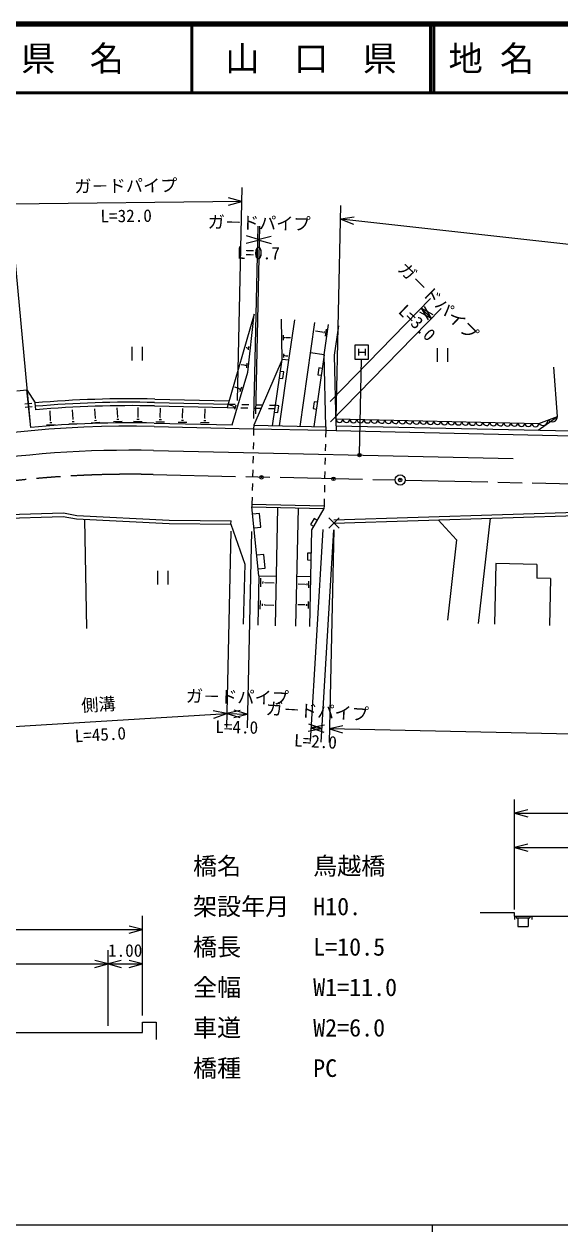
# Model space of a CAD drawing. Units: millimetres, scale not verified, with parts at other scales. Extents: x 40000 to 680000, y 20000 to 380000.
# Drawn here: x 308584 to 386601, y 204000 to 380000 of the extents above; entities that cross this region are included whole.
import ezdxf
from ezdxf.enums import TextEntityAlignment as Align

# ---------------------------------------------------------------- set-up
doc = ezdxf.new("R2010")
doc.units = ezdxf.units.MM
doc.header["$LTSCALE"] = 1000
doc.header["$PDMODE"] = 32
doc.header["$PDSIZE"] = 500
doc.linetypes.add('CHAIN', pattern=[18.5, 12, -1.5, 3.5, -1.5])
for name, color, linetype, lineweight in [('S-BGD', 7, 'Continuous', 25), ('S-BMK', 2, 'CHAIN', 13), ('S-BMK-SRVR', 3, 'Continuous', 25), ('S-STR-HTXT', 7, 'Continuous', 13), ('S-STR-STR1', 1, 'Continuous', 25), ('S-STR-STRC', 7, 'Continuous', 25), ('S-TTL', 2, 'Continuous', 140), ('S-TTL-BAND', 7, 'Continuous', 25), ('S-TTL-LINE', 7, 'Continuous', 50)]:
    doc.layers.add(name, color=color, linetype=linetype, lineweight=lineweight)
doc.layers.add('S-OTRS', color=6, linetype='Continuous')
doc.layers.add('S-TTL-TXT', color=7, linetype='Continuous')
doc.styles.add('@ＭＳ ゴシック', font='')
doc.styles.add('ＭＳ ゴシック', font='')
doc.styles.get('@ＭＳ ゴシック').set_extended_font_data('@MS Gothic')
doc.styles.get('ＭＳ ゴシック').set_extended_font_data('MS Gothic')

msp = doc.modelspace()

# ---------------------------------------------------------------- linework, layer by layer
at = {"layer": 'S-BGD'}
for p, q in [((309454, 322230), (306353, 355779)), ((339652, 325163), (340338, 356172)), ((340293, 354173), (306538, 353787)), ((340293, 354173), (338356, 354668)), ((338368, 353633), (340293, 354173)), ((342039, 322544), (342659, 350581)), ((342316, 323187), (342922, 350575)), ((340934, 348101), (342877, 348575)), ((342877, 348575), (340957, 349136)), ((344558, 349056), (342615, 348581)), ((342615, 348581), (342877, 348575)), ((342615, 348581), (344535, 348021)), ((353147, 325027), (367787, 340038)), ((353213, 322028), (369320, 338543)), ((366179, 338090), (367924, 337111)), ((366391, 338606), (367924, 337111)), ((368135, 337628), (366391, 338606)), ((366391, 338606), (367412, 336887)), ((367924, 337111), (366902, 338831)), ((342088, 337729), (338158, 324130)), ((341176, 329268), (342088, 337729)), ((346150, 331152), (346080, 337004)), ((347133, 331012), (347981, 336934)), ((348766, 321350), (350935, 336511)), ((352284, 331816), (352915, 336228)), ((346367, 333951), (346358, 334670)), ((346543, 334223), (346541, 334403)), ((351999, 335118), (351009, 335260)), ((352003, 335149), (351994, 335087)), ((352264, 335207), (352228, 334959)), ((352564, 335542), (352423, 334553)), ((353792, 331771), (354400, 336016)), ((324278, 332963), (324278, 330963)), ((325778, 332963), (325778, 330963)), ((341075, 332806), (340927, 332822)), ((341073, 332792), (341076, 332821)), ((341183, 332737), (341195, 332851)), ((341279, 332553), (341328, 333010)), ((346722, 334293), (346722, 334337)), ((346722, 334315), (347357, 334323)), ((368756, 332772), (368756, 330772)), ((370256, 332772), (370256, 330772)), ((346150, 331152), (342017, 321544)), ((344767, 321483), (346150, 331152)), ((345766, 321461), (347133, 331012)), ((347133, 331012), (346150, 331152)), ((346397, 331409), (346391, 331931)), ((346525, 331606), (346524, 331737)), ((346655, 331657), (346655, 331689)), ((346655, 331673), (346979, 331677)), ((352284, 331816), (350304, 332100)), ((352284, 331816), (350786, 321350)), ((352515, 321312), (352284, 331816)), ((354019, 321479), (353792, 331771)), ((338858, 321614), (341176, 329268)), ((340685, 330287), (340209, 330339)), ((340683, 330266), (340688, 330309)), ((340848, 330183), (340867, 330355)), ((340993, 329906), (341067, 330595)), ((346395, 329332), (345900, 329402)), ((346253, 328342), (346395, 329332)), ((351505, 329907), (351364, 328917)), ((352000, 329836), (351505, 329907)), ((386240, 322845), (385746, 329993)), ((345758, 328412), (346253, 328342)), ((351364, 328917), (351859, 328847)), ((307495, 326560), (308987, 326712)), ((309546, 321234), (308987, 326712)), ((308987, 326712), (310187, 324806)), ((339825, 326906), (339269, 327074)), ((339818, 326885), (339831, 326928)), ((339970, 326768), (340022, 326940)), ((340064, 326459), (340272, 327145)), ((308694, 324661), (309689, 324757)), ((308745, 324163), (309740, 324260)), ((310288, 323811), (310187, 324806)), ((318957, 322574), (318889, 323956)), ((322207, 322730), (322140, 324106)), ((325165, 322739), (325190, 324112)), ((327576, 324364), (338158, 324130)), ((327587, 324864), (338302, 324627)), ((327598, 325363), (338445, 325124)), ((328414, 322680), (328439, 324054)), ((331663, 322621), (331688, 323996)), ((334913, 322561), (334938, 323937)), ((338158, 324130), (339158, 324108)), ((338302, 324627), (339302, 324605)), ((339047, 324309), (338517, 324470)), ((339041, 324288), (339054, 324330)), ((339189, 324175), (339240, 324342)), ((339281, 323873), (339484, 324543)), ((340158, 324086), (341157, 324063)), ((340301, 324582), (341301, 324560)), ((342157, 324041), (343157, 324019)), ((342301, 324538), (343301, 324516)), ((344157, 323997), (345156, 323975)), ((344300, 324494), (345300, 324472)), ((345687, 324382), (345192, 324453)), ((345545, 323392), (345687, 324382)), ((350797, 324958), (350656, 323968)), ((350656, 323968), (351151, 323897)), ((351292, 324887), (350797, 324958)), ((312442, 322260), (312374, 323656)), ((312402, 322258), (312481, 322262)), ((315559, 322094), (315874, 322110)), ((315702, 322417), (315634, 323807)), ((315662, 322415), (315741, 322419)), ((318815, 322252), (319129, 322267)), ((318917, 322572), (318996, 322576)), ((321612, 322074), (322864, 322135)), ((322066, 322410), (322379, 322425)), ((322168, 322728), (322246, 322732)), ((324529, 322126), (325778, 322103)), ((325003, 322430), (325315, 322424)), ((325126, 322740), (325204, 322738)), ((328252, 322370), (328564, 322364)), ((328375, 322680), (328453, 322679)), ((331501, 322311), (331814, 322305)), ((331624, 322621), (331702, 322620)), ((334751, 322252), (335064, 322246)), ((334874, 322562), (334952, 322561)), ((345050, 323463), (345545, 323392)), ((353997, 322479), (383554, 321826)), ((383437, 320828), (386240, 322845)), ((383554, 321826), (386240, 322845)), ((311840, 321597), (313105, 321658)), ((312299, 321936), (312615, 321952)), ((315102, 321756), (316363, 321817)), ((318359, 321915), (319615, 321976)), ((327510, 321364), (342006, 321044)), ((327521, 321864), (338858, 321614)), ((327778, 322066), (329027, 322044)), ((331027, 322007), (332277, 321984)), ((334276, 321948), (335527, 321925)), ((352504, 320812), (354003, 320779)), ((354019, 321479), (354003, 320779)), ((354003, 320779), (438534, 318910)), ((354019, 321479), (438498, 319611)), ((327433, 317865), (379789, 316708)), ((300087, 308334), (314297, 308772)), ((300220, 307838), (314256, 308270)), ((314256, 308270), (316202, 307889)), ((314297, 308772), (316263, 308386)), ((316263, 308386), (329713, 307712)), ((342783, 299622), (341754, 309647)), ((342859, 308677), (341864, 308575)), ((343063, 306687), (342859, 308677)), ((345503, 309564), (345123, 292338)), ((348503, 309498), (348122, 292272)), ((352252, 309415), (350433, 306303)), ((352955, 308032), (354455, 306532)), ((354455, 308032), (352955, 306532)), ((353689, 307782), (391238, 308953)), ((353705, 307282), (391240, 308453)), ((316202, 307889), (329698, 307213)), ((317362, 307831), (317676, 291911)), ((329698, 307213), (338698, 307114)), ((329713, 307712), (338709, 307614)), ((338698, 307114), (338709, 307614)), ((338698, 307114), (340724, 301294)), ((342069, 306585), (343063, 306687)), ((350433, 306303), (350281, 299456)), ((350811, 307941), (350306, 307077)), ((350306, 307077), (350738, 306825)), ((351242, 307688), (350811, 307941)), ((371555, 304837), (368879, 307755)), ((376434, 307991), (374727, 292640)), ((371555, 304837), (370254, 293137)), ((349858, 302919), (349836, 301920)), ((350358, 302908), (349858, 302919)), ((340724, 301294), (340504, 292568)), ((343472, 302708), (342477, 302606)), ((343676, 300718), (343472, 302708)), ((349836, 301920), (350335, 301909)), ((377275, 301380), (377080, 292553)), ((383274, 301247), (377275, 301380)), ((383274, 301247), (383230, 299248)), ((328003, 300328), (328003, 298328)), ((329503, 300328), (329503, 298328)), ((342783, 299622), (342623, 292393)), ((342681, 300616), (343676, 300718)), ((342783, 299622), (345282, 299566)), ((343025, 299251), (342997, 298001)), ((350281, 299456), (348282, 299500)), ((350281, 299456), (350121, 292228)), ((385229, 299203), (383230, 299248)), ((385229, 299203), (385078, 292376)), ((343327, 298776), (343320, 298463)), ((343637, 298651), (343635, 298573)), ((343636, 298612), (345011, 298582)), ((349507, 298358), (348507, 298380)), ((349508, 298389), (349506, 298326)), ((349760, 298477), (349754, 298227)), ((350018, 298846), (349996, 297847)), ((342953, 296002), (342926, 294752)), ((349951, 295847), (349929, 294847)), ((343255, 295526), (343248, 295214)), ((343565, 295402), (343563, 295324)), ((343564, 295363), (344939, 295333)), ((349441, 295358), (348441, 295380)), ((349441, 295390), (349440, 295327)), ((349693, 295478), (349688, 295228))]:
    msp.add_line(p, q, dxfattribs=at)
for centre, radius, start, end in [((324040, 164403), 161000, 88.73367, 94.93617), ((324040, 164403), 160500, 88.73367, 94.9334), ((324040, 164403), 160000, 88.73367, 94.93061), ((354507, 322478), 510, 179.82676, 357.64057), ((355526, 322455), 510, 179.82676, 357.64057), ((356545, 322433), 510, 179.82676, 357.64057), ((357564, 322410), 510, 179.82676, 357.64057), ((358583, 322388), 510, 179.82676, 357.64057), ((359603, 322365), 510, 179.82676, 357.64057), ((360622, 322343), 510, 179.82676, 357.64057), ((361641, 322320), 510, 179.82676, 357.64057), ((362660, 322298), 510, 179.82676, 357.64057), ((363680, 322275), 510, 179.82676, 357.64057), ((364699, 322252), 510, 179.82676, 357.64057), ((365718, 322230), 510, 179.82676, 357.64057), ((366737, 322207), 510, 179.82676, 357.64057), ((367756, 322185), 510, 179.82676, 357.64057), ((368776, 322162), 510, 179.82676, 357.64057), ((369795, 322140), 510, 179.82676, 357.64057), ((370814, 322117), 510, 179.82676, 357.64057), ((371833, 322095), 510, 179.82676, 357.64057), ((384148, 322285), 751, 217.68331, 3.87342), ((385491, 322794), 751, 217.68331, 3.87342), ((324040, 164403), 157000, 88.73367, 118.52767), ((324040, 164403), 157500, 88.73367, 95.28021), ((372852, 322072), 510, 179.82676, 357.64057), ((373872, 322050), 510, 179.82676, 357.64057), ((374891, 322027), 510, 179.82676, 357.64057), ((375910, 322005), 510, 179.82676, 357.64057), ((376929, 321982), 510, 179.82676, 357.64057), ((377948, 321960), 510, 179.82676, 357.64057), ((378968, 321937), 510, 179.82676, 357.64057), ((379987, 321915), 510, 179.82676, 357.64057), ((381006, 321892), 510, 179.82676, 357.64057), ((382025, 321869), 510, 179.82676, 357.64057), ((383044, 321847), 510, 179.82676, 357.64057), ((324040, 164403), 153500, 88.73367, 110.27095)]:
    msp.add_arc(centre, radius, start, end, dxfattribs=at)
for p in [(343145, 313960), (343145, 313960), (353642, 313736), (353642, 313736)]:
    msp.add_point(p, dxfattribs=at)
at = {"layer": 'S-BMK'}
for p, q in [((327355, 314366), (362597, 313587)), ((364096, 313554), (462572, 311377))]:
    msp.add_line(p, q, dxfattribs=at)
msp.add_arc((324040, 164403), 150000, 88.73367, 112.89355, dxfattribs=at)
at = {"layer": 'S-BMK-SRVR'}
msp.add_circle((363346, 313570), 750, dxfattribs=at)
msp.add_point((363346, 313570), dxfattribs=at)
at = {"layer": 'S-OTRS'}
for p in [(343145, 313960), (353642, 313736)]:
    msp.add_point(p, dxfattribs=at)
at = {"layer": 'S-STR-HTXT'}
for p, q in [((354041, 322478), (354729, 353591)), ((356662, 351891), (354685, 351592)), ((574408, 326966), (354685, 351592)), ((354685, 351592), (356547, 350862)), ((353683, 306282), (352998, 275290)), ((338088, 279516), (336128, 279915)), ((301019, 277252), (338088, 279516)), ((336191, 278882), (338088, 279516)), ((354985, 277764), (353042, 277289)), ((437521, 275422), (353042, 277289)), ((353042, 277289), (354962, 276729)), ((380000, 251000), (380000, 267000)), ((381932, 265518), (380000, 265000)), ((380000, 265000), (435000, 265000)), ((380000, 265000), (381932, 264482)), ((381932, 260518), (380000, 260000)), ((380000, 260000), (397500, 260000)), ((380000, 260000), (381932, 259482)), ((325797, 235538), (325797, 250038)), ((380000, 250500), (375000, 250500)), ((380000, 250000), (380000, 250500)), ((380000, 250000), (380000, 249500)), ((380000, 250000), (396500, 250000)), ((380250, 250000), (380250, 249750)), ((382250, 250000), (382250, 249750)), ((382500, 250000), (382500, 249500)), ((325797, 248038), (323865, 248555)), ((380250, 249750), (382250, 249750)), ((380500, 249750), (380500, 248500)), ((380500, 248500), (382000, 248500)), ((382000, 249750), (382000, 248500)), ((270797, 248038), (325797, 248038)), ((323865, 247520), (325797, 248038)), ((320797, 234038), (320797, 245038)), ((290797, 243038), (320797, 243038)), ((320797, 243038), (318865, 243555)), ((318865, 242520), (320797, 243038)), ((322729, 243555), (320797, 243038)), ((320797, 243038), (325797, 243038)), ((320797, 243038), (322729, 242520)), ((325797, 243038), (323865, 243555)), ((323865, 242520), (325797, 243038)), ((325797, 233038), (325797, 234538)), ((325797, 234538), (327797, 234538)), ((327797, 234538), (327797, 232038)), ((290797, 233038), (320797, 233038)), ((320797, 233038), (325797, 233038))]:
    msp.add_line(p, q, dxfattribs=at)
at = {"layer": 'S-STR-STR1'}
for p, q in [((342006, 321044), (341984, 320044)), ((342017, 321544), (342006, 321044)), ((342006, 321044), (352504, 320812)), ((342017, 321544), (352515, 321312)), ((352504, 320812), (352482, 319812)), ((352515, 321312), (352504, 320812)), ((341962, 319044), (341940, 318045)), ((352460, 318812), (352437, 317813)), ((341918, 317045), (341896, 316045)), ((352415, 316813), (352393, 315813)), ((341874, 315045), (341852, 314046)), ((352371, 314813), (352349, 313814)), ((341830, 313046), (341807, 312046)), ((352327, 312814), (352305, 311814)), ((341763, 310047), (341754, 309647)), ((341785, 311046), (341763, 310047)), ((341763, 310047), (352261, 309815)), ((352261, 309815), (352252, 309415)), ((352283, 310814), (352261, 309815)), ((341754, 309647), (352252, 309415))]:
    msp.add_line(p, q, dxfattribs=at)
at = {"layer": 'S-STR-STRC'}
for p, q in [((356757, 333199), (356757, 331199)), ((358757, 333199), (356757, 333199)), ((357257, 332699), (357257, 331699)), ((358257, 332699), (358257, 331699)), ((358757, 331199), (358757, 333199)), ((356757, 331199), (358757, 331199)), ((357257, 332199), (358257, 332199)), ((357429, 317352), (357735, 331199)), ((352070, 306378), (350224, 275454)), ((353645, 306284), (351798, 275360)), ((338676, 306114), (338043, 277517)), ((338676, 306114), (338043, 277517)), ((341675, 306048), (341043, 277451)), ((340030, 279991), (338088, 279516)), ((341087, 279450), (339167, 280010)), ((338088, 279516), (341087, 279450)), ((338088, 279516), (340008, 278956)), ((339144, 278975), (341087, 279450)), ((349958, 276955), (351918, 277357)), ((351918, 277357), (350020, 277988)), ((352302, 277852), (350343, 277451)), ((351918, 277357), (350343, 277451)), ((350343, 277451), (352240, 276819))]:
    msp.add_line(p, q, dxfattribs=at)
for radius in [150, 120, 90, 60, 30]:
    msp.add_circle((357425, 317202), radius, dxfattribs=at)
msp.add_point((357425, 317202), dxfattribs=at)
at = {"layer": 'S-TTL'}
msp.add_line((680000, 380000), (40000, 380000), dxfattribs=at)
at = {"layer": 'S-TTL-BAND'}
for p, q in [((40000, 205000), (579000, 205000)), ((368000, 205000), (368000, 204000))]:
    msp.add_line(p, q, dxfattribs=at)
at = {"layer": 'S-TTL-LINE'}
for p, q in [((333000, 380000), (333000, 370000)), ((367750, 380000), (367750, 370000)), ((368250, 380000), (368250, 370000)), ((40000, 370000), (680000, 370000))]:
    msp.add_line(p, q, dxfattribs=at)

# ---------------------------------------------------------------- texts
at = {"layer": 'S-BGD', "style": 'ＭＳ ゴシック'}
for rotation, p in [(0.655, (323404, 354980)), (358.734, (342768, 349578)), (315.717, (367855, 338575))]:
    msp.add_text('ガ－ドパイプ', height=1833, rotation=rotation, dxfattribs=at).set_placement(p, align=Align.BOTTOM_CENTER)
at = {"layer": 'S-BGD', "style": '@ＭＳ ゴシック'}
for s, rotation, p in [('L=32.0', 0.655, (323427, 352980)), ('L=0.7', 358.734, (342724, 347579)), ('L=3.0', 315.717, (366459, 337143))]:
    msp.add_text(s, height=1833, rotation=rotation, dxfattribs=at).set_placement(p, align=Align.TOP_CENTER)
at = {"layer": 'S-STR-HTXT', "style": 'ＭＳ ゴシック'}
msp.add_text('側溝', height=1833, rotation=3.495, dxfattribs=at).set_placement((319492, 279382), align=Align.BOTTOM_CENTER)
at = {"layer": 'S-STR-HTXT', "style": '@ＭＳ ゴシック'}
msp.add_text('L=45.0', height=1833, rotation=3.495, dxfattribs=at).set_placement((319614, 277386), align=Align.TOP_CENTER)
at = {"layer": 'S-STR-HTXT', "style": 'ＭＳ ゴシック'}
for s, p in [('橋名\u3000\u3000\u3000鳥越橋', (333177, 255261)), ('架設年月\u3000H10.', (333177, 249370)), ('橋長\u3000\u3000\u3000L=10.5', (333177, 243479)), ('全幅\u3000\u3000\u3000W1=11.0', (333177, 237588)), ('車道\u3000\u3000\u3000W2=6.0', (333177, 231697)), ('橋種\u3000\u3000\u3000PC', (333177, 225806))]:
    msp.add_text(s, height=2566, dxfattribs=at).set_placement(p, align=Align.BOTTOM_LEFT)
msp.add_text('1.00', height=1833, dxfattribs=at).set_placement((323297, 243538), align=Align.BOTTOM_CENTER)
at = {"layer": 'S-STR-STRC', "style": 'ＭＳ ゴシック'}
for rotation, p in [(358.734, (339609, 280483)), (356.582, (351190, 278402))]:
    msp.add_text('ガ－ドパイプ', height=1833, rotation=rotation, dxfattribs=at).set_placement(p, align=Align.BOTTOM_CENTER)
at = {"layer": 'S-STR-STRC', "style": '@ＭＳ ゴシック'}
for s, rotation, p in [('L=4.0', 358.734, (339565, 278484)), ('L=2.0', 356.582, (351071, 276405))]:
    msp.add_text(s, height=1833, rotation=rotation, dxfattribs=at).set_placement(p, align=Align.TOP_CENTER)
at = {"layer": 'S-TTL-TXT', "style": 'ＭＳ ゴシック'}
for s, p in [('県\u3000名', (315625, 375000)), ('山\u3000口\u3000県', (350375, 375000))]:
    msp.add_text(s, height=3666, dxfattribs=at).set_placement(p, align=Align.MIDDLE_CENTER)
msp.add_text('地 名', height=3666, dxfattribs=at).set_placement((370380, 375000), align=Align.MIDDLE_LEFT)

doc.saveas('drawing.dxf')
